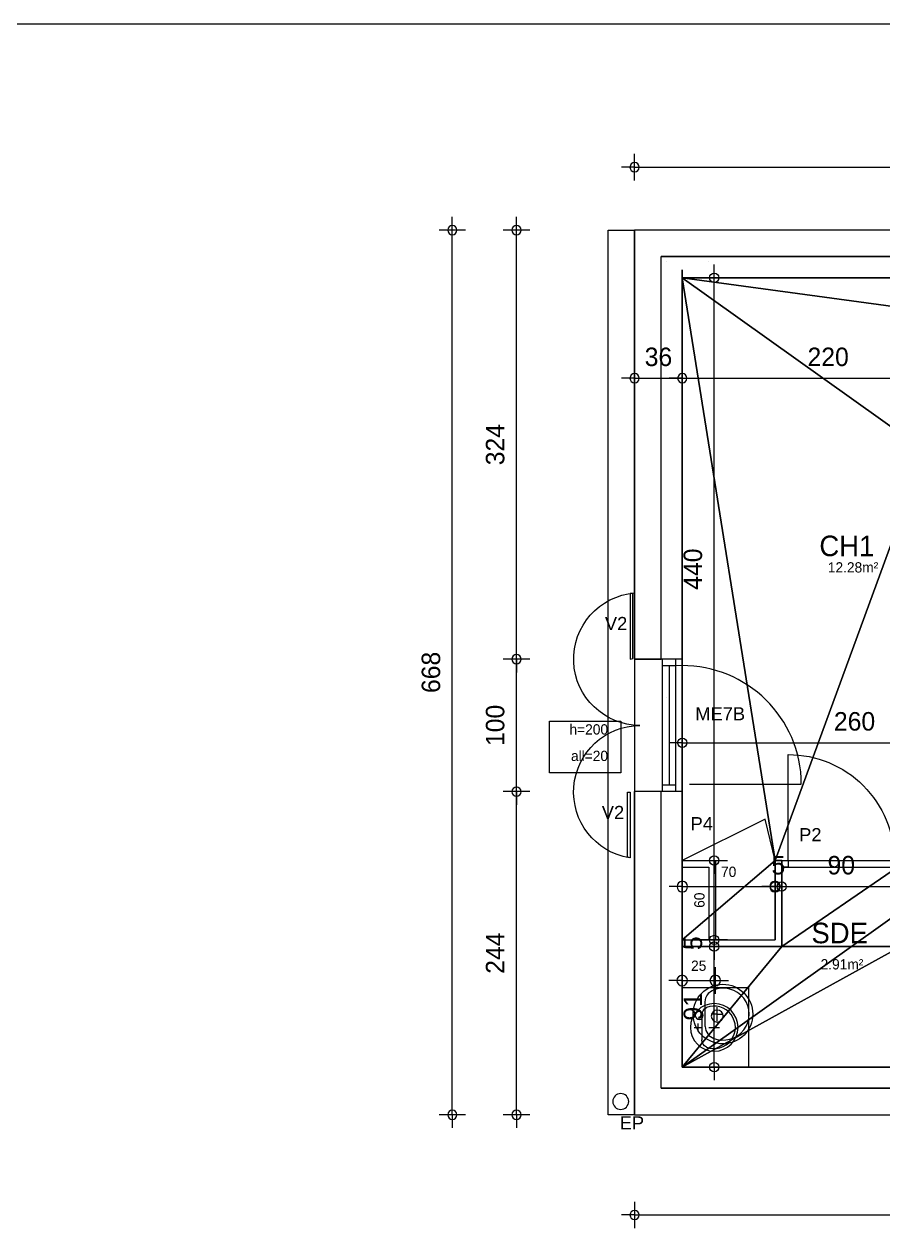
# Model space of a CAD drawing. Header units: metres. Extents: x -30.4 to 29.6, y -50.6 to 0.4.
# Drawn here: x 14.35 to 20.83, y -17.75 to -8.63 of the extents above; entities that cross this region are included whole.
import ezdxf
from ezdxf.enums import TextEntityAlignment as Align
from ezdxf.lldxf.tags import DXFTag

# ---------------------------------------------------------------- set-up
doc = ezdxf.new("R2010")
doc.units = ezdxf.units.M
doc.header["$MEASUREMENT"] = 0
for name, color, linetype in [('Calque commun', 7, 'Continuous'), ('Calque2', 7, 'Continuous'), ('Calque90', 7, 'Continuous'), ('Textes', 7, 'Continuous')]:
    doc.layers.add(name, color=color, linetype=linetype)
doc.styles.add('Arial4', font='arial.ttf', dxfattribs={"height": 0.098961})
doc.styles.add('Century Gothic', font='GOTHIC.TTF', dxfattribs={"height": 0.139636})
doc.styles.add('Century Gothic15', font='GOTHIC.TTF', dxfattribs={"height": 0.155151})
doc.styles.add('Century Gothic19', font='GOTHIC.TTF', dxfattribs={"height": 0.077575})
doc.styles.add('Century Gothic7', font='GOTHIC.TTF', dxfattribs={"height": 0.077575})
tags = doc.linetypes.add('HIDDEN2', pattern=[0.1875, 0.125, -0.0625]).pattern_tags.tags
tags[6:7] = [DXFTag(74, 4), DXFTag(75, 0), DXFTag(340, '0'), DXFTag(46, 1.0), DXFTag(50, 0.0), DXFTag(44, 0.0), DXFTag(45, 0.0)]
tags[4:5] = [DXFTag(74, 4), DXFTag(75, 0), DXFTag(340, '0'), DXFTag(46, 1.0), DXFTag(50, 0.0), DXFTag(44, 0.0), DXFTag(45, 0.0)]

# ---------------------------------------------------------------- blocks, each defined once
blk = doc.blocks.new('new49')
at = {"layer": 'Calque commun', "color": 5, "linetype": 'Continuous', "lineweight": 9}
blk.add_arc((0, 0), 0.5, 0, 359.9994, dxfattribs=at)
blk = doc.blocks.new('new50')
at = {"layer": 'Calque commun', "color": 5, "linetype": 'Continuous', "lineweight": 9}
blk.add_arc((0, 0), 0.5, 0, 359.9994, dxfattribs=at)
blk = doc.blocks.new('DimLine30419')
at = {"layer": 'Calque commun', "color": 5, "linetype": 'Continuous', "lineweight": 9}
for p, q in [((18.954, -9.8078), (18.954, -9.6078)), ((28.034, -9.8078), (28.034, -9.6078)), ((18.954, -9.7078), (18.854, -9.7078)), ((18.954, -9.7078), (28.034, -9.7078)), ((28.034, -9.7078), (28.134, -9.7078))]:
    blk.add_line(p, q, dxfattribs=at)
at = {"layer": 'Calque commun', "color": 5, "linetype": 'Continuous', "lineweight": 9, "xscale": 0.07000000029802322, "yscale": 0.07000000029802322, "zscale": 0.07000000029802322}
for name, p in [('new49', (18.954, -9.7078)), ('new50', (28.034, -9.7078))]:
    blk.add_blockref(name, p, dxfattribs=at)
at = {"layer": 'Calque commun', "color": 5, "linetype": 'Continuous', "lineweight": 9, "style": 'Century Gothic'}
blk.add_text('908', height=0.13964, dxfattribs=at).set_placement((23.494, -9.6578), align=Align.BOTTOM_CENTER)
blk = doc.blocks.new('new159')
at = {"layer": 'Calque commun', "color": 5, "linetype": 'Continuous', "lineweight": 9}
blk.add_arc((0, 0), 0.5, 0, 359.9994, dxfattribs=at)
blk = doc.blocks.new('new160')
at = {"layer": 'Calque commun', "color": 5, "linetype": 'Continuous', "lineweight": 9}
blk.add_arc((0, 0), 0.5, 0, 359.9994, dxfattribs=at)
blk = doc.blocks.new('DimLine35858')
at = {"layer": 'Calque commun', "color": 5, "linetype": 'Continuous', "lineweight": 9}
for p, q in [((18.954, -17.5194, -13.4673), (18.954, -17.7194, -13.4673)), ((23.694, -17.5194, -13.4673), (23.694, -17.7194, -13.4673)), ((18.954, -17.6194, -13.4673), (18.854, -17.6194, -13.4673)), ((18.954, -17.6194, -13.4673), (23.694, -17.6194, -13.4673)), ((23.694, -17.6194, -13.4673), (23.794, -17.6194, -13.4673))]:
    blk.add_line(p, q, dxfattribs=at)
at = {"layer": 'Calque commun', "color": 5, "linetype": 'Continuous', "lineweight": 9, "xscale": 0.07000000029802322, "yscale": 0.07000000029802322, "zscale": 0.07000000029802322}
for name, p in [('new159', (18.954, -17.6194, -13.4673)), ('new160', (23.694, -17.6194, -13.4673))]:
    blk.add_blockref(name, p, dxfattribs=at)
at = {"layer": 'Calque commun', "color": 5, "linetype": 'Continuous', "lineweight": 9, "style": 'Century Gothic'}
blk.add_text('474', height=0.13964, rotation=359.9997, dxfattribs=at).set_placement((21.324, -17.5694, -13.4673), align=Align.BOTTOM_CENTER)
blk = doc.blocks.new('new165')
at = {"layer": 'Calque commun', "color": 5, "linetype": 'Continuous', "lineweight": 9}
blk.add_arc((0, 0), 0.5, 0, 359.9994, dxfattribs=at)
blk = doc.blocks.new('new166')
at = {"layer": 'Calque commun', "color": 5, "linetype": 'Continuous', "lineweight": 9}
blk.add_arc((0, 0), 0.5, 0, 359.9994, dxfattribs=at)
blk = doc.blocks.new('DimLine35882')
at = {"layer": 'Calque commun', "color": 5, "linetype": 'Continuous', "lineweight": 9}
for p, q in [((18.0627, -14.4225, -13.4673), (18.0627, -14.3225, -13.4673)), ((18.1627, -14.4225, -13.4673), (17.9627, -14.4225, -13.4673)), ((18.0627, -16.8625, -13.4673), (18.0627, -14.4225, -13.4673)), ((18.1627, -16.8625, -13.4673), (17.9627, -16.8625, -13.4673)), ((18.0627, -16.8625, -13.4673), (18.0627, -16.9625, -13.4673))]:
    blk.add_line(p, q, dxfattribs=at)
at = {"layer": 'Calque commun', "color": 5, "linetype": 'Continuous', "lineweight": 9, "xscale": 0.07000000029802322, "yscale": 0.07000000029802322, "zscale": 0.07000000029802322, "rotation": 90}
for name, p in [('new166', (18.0627, -14.4225, -13.4673)), ('new165', (18.0627, -16.8625, -13.4673))]:
    blk.add_blockref(name, p, dxfattribs=at)
at = {"layer": 'Calque commun', "color": 5, "linetype": 'Continuous', "lineweight": 9, "style": 'Century Gothic'}
blk.add_text('244', height=0.13964, rotation=90, dxfattribs=at).set_placement((18.0127, -15.6425, -13.4673), align=Align.BOTTOM_CENTER)
blk = doc.blocks.new('new167')
at = {"layer": 'Calque commun', "color": 5, "linetype": 'Continuous', "lineweight": 9}
blk.add_arc((0, 0), 0.5, 0, 359.9994, dxfattribs=at)
blk = doc.blocks.new('new168')
at = {"layer": 'Calque commun', "color": 5, "linetype": 'Continuous', "lineweight": 9}
blk.add_arc((0, 0), 0.5, 0, 359.9994, dxfattribs=at)
blk = doc.blocks.new('DimLine35890')
at = {"layer": 'Calque commun', "color": 5, "linetype": 'Continuous', "lineweight": 9}
for p, q in [((18.0627, -13.4225, -13.4673), (18.0627, -13.3225, -13.4673)), ((18.1627, -13.4225, -13.4673), (17.9627, -13.4225, -13.4673)), ((18.0627, -14.4225, -13.4673), (18.0627, -13.4225, -13.4673)), ((18.1627, -14.4225, -13.4673), (17.9627, -14.4225, -13.4673)), ((18.0627, -14.4225, -13.4673), (18.0627, -14.5225, -13.4673))]:
    blk.add_line(p, q, dxfattribs=at)
at = {"layer": 'Calque commun', "color": 5, "linetype": 'Continuous', "lineweight": 9, "xscale": 0.07000000029802322, "yscale": 0.07000000029802322, "zscale": 0.07000000029802322, "rotation": 90}
for name, p in [('new168', (18.0627, -13.4225, -13.4673)), ('new167', (18.0627, -14.4225, -13.4673))]:
    blk.add_blockref(name, p, dxfattribs=at)
at = {"layer": 'Calque commun', "color": 5, "linetype": 'Continuous', "lineweight": 9, "style": 'Century Gothic'}
blk.add_text('100', height=0.13964, rotation=90, dxfattribs=at).set_placement((18.0127, -13.9225, -13.4673), align=Align.BOTTOM_CENTER)
blk = doc.blocks.new('new169')
at = {"layer": 'Calque commun', "color": 5, "linetype": 'Continuous', "lineweight": 9}
blk.add_arc((0, 0), 0.5, 0, 359.9994, dxfattribs=at)
blk = doc.blocks.new('new170')
at = {"layer": 'Calque commun', "color": 5, "linetype": 'Continuous', "lineweight": 9}
blk.add_arc((0, 0), 0.5, 0, 359.9994, dxfattribs=at)
blk = doc.blocks.new('DimLine35898')
at = {"layer": 'Calque commun', "color": 5, "linetype": 'Continuous', "lineweight": 9}
for p, q in [((18.0627, -10.1825, -13.4673), (18.0627, -10.0825, -13.4673)), ((18.1627, -10.1825, -13.4673), (17.9627, -10.1825, -13.4673)), ((18.0627, -13.4225, -13.4673), (18.0627, -10.1825, -13.4673)), ((18.1627, -13.4225, -13.4673), (17.9627, -13.4225, -13.4673)), ((18.0627, -13.4225, -13.4673), (18.0627, -13.5225, -13.4673))]:
    blk.add_line(p, q, dxfattribs=at)
at = {"layer": 'Calque commun', "color": 5, "linetype": 'Continuous', "lineweight": 9, "xscale": 0.07000000029802322, "yscale": 0.07000000029802322, "zscale": 0.07000000029802322, "rotation": 90}
for name, p in [('new170', (18.0627, -10.1825, -13.4673)), ('new169', (18.0627, -13.4225, -13.4673))]:
    blk.add_blockref(name, p, dxfattribs=at)
at = {"layer": 'Calque commun', "color": 5, "linetype": 'Continuous', "lineweight": 9, "style": 'Century Gothic'}
blk.add_text('324', height=0.13964, rotation=90, dxfattribs=at).set_placement((18.0127, -11.8025, -13.4673), align=Align.BOTTOM_CENTER)
blk = doc.blocks.new('new377')
at = {"layer": 'Calque commun', "color": 5, "linetype": 'Continuous', "lineweight": 9}
blk.add_arc((0, 0), 0.5, 0, 359.9994, dxfattribs=at)
blk = doc.blocks.new('new378')
at = {"layer": 'Calque commun', "color": 5, "linetype": 'Continuous', "lineweight": 9}
blk.add_arc((0, 0), 0.5, 0, 359.9994, dxfattribs=at)
blk = doc.blocks.new('DimLine44319')
at = {"layer": 'Calque commun', "color": 5, "linetype": 'Continuous', "lineweight": 9}
for p, q in [((17.5782, -10.1825), (17.5782, -10.0825)), ((17.6782, -10.1825), (17.4782, -10.1825)), ((17.5782, -16.8625), (17.5782, -10.1825)), ((17.6782, -16.8625), (17.4782, -16.8625)), ((17.5782, -16.8625), (17.5782, -16.9625))]:
    blk.add_line(p, q, dxfattribs=at)
at = {"layer": 'Calque commun', "color": 5, "linetype": 'Continuous', "lineweight": 9, "xscale": 0.07000000029802322, "yscale": 0.07000000029802322, "zscale": 0.07000000029802322, "rotation": 90}
for name, p in [('new378', (17.5782, -10.1825)), ('new377', (17.5782, -16.8625))]:
    blk.add_blockref(name, p, dxfattribs=at)
at = {"layer": 'Calque commun', "color": 5, "linetype": 'Continuous', "lineweight": 9, "style": 'Century Gothic'}
blk.add_text('668', height=0.13964, rotation=90, dxfattribs=at).set_placement((17.5282, -13.5225), align=Align.BOTTOM_CENTER)
blk = doc.blocks.new('@PRES_1_$$_1-73')
at = {"layer": 'Calque commun', "color": 5, "linetype": 'Continuous', "lineweight": 9}
blk.add_line((0.05, 0.05), (0.05, 0.85), dxfattribs=at)
at = {"layer": 'Calque commun', "color": 5, "linetype": 'Continuous', "lineweight": 9, "extrusion": (0, 0, -1)}
blk.add_arc((-0.05, 0.05), 0.8, 90, 180, dxfattribs=at)
at = {"layer": 'Calque commun', "color": 5, "linetype": 'Continuous', "lineweight": 9}
mesh = blk.add_polyface(dxfattribs=at)
corners = [(0, 0), (0, 0.05), (0.05, 0.05), (0.05, 0)]
mesh.append_faces([[corners[k] for k in face] for face in [(0, 1, 2, 3)]], dxfattribs={"color": 5})
mesh = blk.add_polyface(dxfattribs=at)
corners = [(0.85, 0), (0.85, 0.05), (0.9, 0.05), (0.9, 0)]
mesh.append_faces([[corners[k] for k in face] for face in [(0, 1, 2, 3)]], dxfattribs={"color": 5})
blk = doc.blocks.new('@PRES_1_$$_1-74')
at = {"layer": 'Calque commun', "color": 0, "linetype": 'ByBlock', "lineweight": -2}
blk.add_line((0, 0), (0, 0.05), dxfattribs=at)
blk = doc.blocks.new('@PRES_1_$$_1-75')
at = {"layer": 'Calque commun', "color": 0, "linetype": 'ByBlock', "lineweight": -2}
blk.add_line((0, 0), (0, 0.05), dxfattribs=at)
blk = doc.blocks.new('INTER_2D_COMB25')
at = {"layer": 'Calque commun', "color": 0, "linetype": 'ByBlock', "lineweight": -2}
blk.add_blockref('@PRES_1_$$_1-73', (0, 0), dxfattribs=at)
at = {"layer": 'Calque commun', "color": 15, "linetype": 'Continuous', "lineweight": 18}
blk.add_blockref('@PRES_1_$$_1-74', (0, 0), dxfattribs=at)
at = {"layer": 'Calque commun', "color": 15, "linetype": 'Continuous', "lineweight": 18, "extrusion": (0, 0, -1), "xscale": -1, "yscale": -1, "zscale": -1, "rotation": -180}
blk.add_blockref('@PRES_1_$$_1-75', (-0.9, 0), dxfattribs=at)
blk = doc.blocks.new('PLACED_COMB25')
at = {"layer": 'Calque commun', "color": 0, "linetype": 'ByBlock', "lineweight": -2}
blk.add_blockref('INTER_2D_COMB25', (0, 0), dxfattribs=at)
blk = doc.blocks.new('xmodule 12 niv1-19')
at = {"layer": 'Calque commun', "color": 5, "linetype": 'Continuous', "lineweight": 9}
blk.add_arc((0, 0), 0.5, 0, 359.9994, dxfattribs=at)
blk = doc.blocks.new('xmodule 12 niv1-20')
at = {"layer": 'Calque commun', "color": 5, "linetype": 'Continuous', "lineweight": 9}
blk.add_arc((0, 0), 0.5, 0, 359.9994, dxfattribs=at)
blk = doc.blocks.new('DimLine53678-2')
at = {"layer": 'Calque commun', "color": 5, "linetype": 'Continuous', "lineweight": 9}
for p, q in [((19.314, -11.3193), (19.314, -11.1193)), ((21.5159, -11.1195), (21.5158, -11.3195)), ((19.314, -11.2193), (19.214, -11.2192)), ((19.314, -11.2193), (21.5158, -11.2195)), ((21.5158, -11.2195), (21.6158, -11.2195))]:
    blk.add_line(p, q, dxfattribs=at)
at = {"layer": 'Calque commun', "color": 5, "linetype": 'Continuous', "lineweight": 9, "xscale": 0.07000000069123721, "yscale": 0.07000000069123721, "zscale": 0.07000000029802322, "rotation": -0.006072997278918225}
for name, p in [('xmodule 12 niv1-19', (19.314, -11.2193)), ('xmodule 12 niv1-20', (21.5158, -11.2195))]:
    blk.add_blockref(name, p, dxfattribs=at)
at = {"layer": 'Calque commun', "color": 5, "linetype": 'Continuous', "lineweight": 9, "style": 'Century Gothic'}
blk.add_text('220', height=0.13964, rotation=359.99392, dxfattribs=at).set_placement((20.4149, -11.1694), align=Align.BOTTOM_CENTER)
blk = doc.blocks.new('xmodule 12 niv1-43')
at = {"layer": 'Calque commun', "color": 5, "linetype": 'Continuous', "lineweight": 9}
blk.add_arc((0, 0), 0.5, 0, 359.9994, dxfattribs=at)
blk = doc.blocks.new('xmodule 12 niv1-44')
at = {"layer": 'Calque commun', "color": 5, "linetype": 'Continuous', "lineweight": 9}
blk.add_arc((0, 0), 0.5, 0, 359.9994, dxfattribs=at)
blk = doc.blocks.new('DimLine53774-2')
at = {"layer": 'Calque commun', "color": 5, "linetype": 'Continuous', "lineweight": 9}
for p, q in [((19.314, -14.0716), (19.314, -13.8716)), ((21.914, -14.0716), (21.914, -13.8716)), ((19.314, -13.9716), (19.214, -13.9716)), ((19.314, -13.9716), (21.914, -13.9716)), ((21.914, -13.9716), (22.014, -13.9716))]:
    blk.add_line(p, q, dxfattribs=at)
at = {"layer": 'Calque commun', "color": 5, "linetype": 'Continuous', "lineweight": 9, "extrusion": (0, 0, -1), "xscale": -0.07000000029802322, "yscale": -0.07000000029802322, "zscale": -0.07000000029802322, "rotation": -180}
for name, p in [('xmodule 12 niv1-43', (-19.314, -13.9716)), ('xmodule 12 niv1-44', (-21.914, -13.9716))]:
    blk.add_blockref(name, p, dxfattribs=at)
at = {"layer": 'Calque commun', "color": 5, "linetype": 'Continuous', "lineweight": 9, "style": 'Century Gothic'}
blk.add_text('260', height=0.13964, dxfattribs=at).set_placement((20.614, -13.9216), align=Align.BOTTOM_CENTER)
blk = doc.blocks.new('xmodule 12 niv1-59')
at = {"layer": 'Calque commun', "color": 5, "linetype": 'Continuous', "lineweight": 9}
blk.add_arc((0, 0), 0.5, 0, 359.9994, dxfattribs=at)
blk = doc.blocks.new('xmodule 12 niv1-60')
at = {"layer": 'Calque commun', "color": 5, "linetype": 'Continuous', "lineweight": 9}
blk.add_arc((0, 0), 0.5, 0, 359.9994, dxfattribs=at)
blk = doc.blocks.new('DimLine53854-2')
at = {"layer": 'Calque commun', "color": 5, "linetype": 'Continuous', "lineweight": 9}
for p, q in [((20.064, -15.1578), (20.064, -14.9578)), ((20.964, -15.1578), (20.964, -14.9578)), ((20.064, -15.0578), (19.964, -15.0578)), ((20.064, -15.0578), (20.964, -15.0578)), ((20.964, -15.0578), (21.064, -15.0578))]:
    blk.add_line(p, q, dxfattribs=at)
at = {"layer": 'Calque commun', "color": 5, "linetype": 'Continuous', "lineweight": 9, "extrusion": (0, 0, -1), "xscale": -0.07000000029802322, "yscale": -0.07000000029802322, "zscale": -0.07000000029802322, "rotation": -180}
for name, p in [('xmodule 12 niv1-59', (-20.064, -15.0578)), ('xmodule 12 niv1-60', (-20.964, -15.0578))]:
    blk.add_blockref(name, p, dxfattribs=at)
at = {"layer": 'Calque commun', "color": 5, "linetype": 'Continuous', "lineweight": 9, "style": 'Century Gothic'}
blk.add_text('90', height=0.13964, dxfattribs=at).set_placement((20.514, -15.0078), align=Align.BOTTOM_CENTER)
blk = doc.blocks.new('xmodule 12 niv1-61')
at = {"layer": 'Calque commun', "color": 5, "linetype": 'Continuous', "lineweight": 9}
blk.add_arc((0, 0), 0.5, 0, 359.9994, dxfattribs=at)
blk = doc.blocks.new('xmodule 12 niv1-62')
at = {"layer": 'Calque commun', "color": 5, "linetype": 'Continuous', "lineweight": 9}
blk.add_arc((0, 0), 0.5, 0, 359.9994, dxfattribs=at)
blk = doc.blocks.new('DimLine53862-2')
at = {"layer": 'Calque commun', "color": 5, "linetype": 'Continuous', "lineweight": 9}
for p, q in [((20.014, -15.1578), (20.014, -14.9578)), ((20.064, -15.1578), (20.064, -14.9578)), ((20.014, -15.0578), (19.914, -15.0578)), ((20.014, -15.0578), (20.064, -15.0578)), ((20.064, -15.0578), (20.164, -15.0578))]:
    blk.add_line(p, q, dxfattribs=at)
at = {"layer": 'Calque commun', "color": 5, "linetype": 'Continuous', "lineweight": 9, "extrusion": (0, 0, -1), "xscale": -0.07000000029802322, "yscale": -0.07000000029802322, "zscale": -0.07000000029802322, "rotation": -180}
for name, p in [('xmodule 12 niv1-61', (-20.014, -15.0578)), ('xmodule 12 niv1-62', (-20.064, -15.0578))]:
    blk.add_blockref(name, p, dxfattribs=at)
at = {"layer": 'Calque commun', "color": 5, "linetype": 'Continuous', "lineweight": 9, "style": 'Century Gothic'}
blk.add_text('5', height=0.1396, dxfattribs=at).set_placement((20.039, -15.0078), align=Align.BOTTOM_CENTER)
blk = doc.blocks.new('xmodule 12 niv1-63')
at = {"layer": 'Calque commun', "color": 5, "linetype": 'Continuous', "lineweight": 9}
blk.add_arc((0, 0), 0.5, 0, 359.9994, dxfattribs=at)
blk = doc.blocks.new('xmodule 12 niv1-64')
at = {"layer": 'Calque commun', "color": 5, "linetype": 'Continuous', "lineweight": 9}
blk.add_arc((0, 0), 0.5, 0, 359.9994, dxfattribs=at)
blk = doc.blocks.new('DimLine53870-2')
at = {"layer": 'Calque commun', "color": 5, "linetype": 'Continuous', "lineweight": 9}
for p, q in [((19.314, -15.1578), (19.314, -14.9578)), ((20.014, -15.1578), (20.014, -14.9578)), ((19.314, -15.0578), (19.214, -15.0578)), ((19.314, -15.0578), (20.014, -15.0578)), ((20.014, -15.0578), (20.114, -15.0578))]:
    blk.add_line(p, q, dxfattribs=at)
at = {"layer": 'Calque commun', "color": 5, "linetype": 'Continuous', "lineweight": 9, "xscale": 0.07999999821186066, "yscale": 0.07999999821186066, "zscale": 0.07999999821186066}
for name, p in [('xmodule 12 niv1-63', (19.314, -15.0578)), ('xmodule 12 niv1-64', (20.014, -15.0578))]:
    blk.add_blockref(name, p, dxfattribs=at)
at = {"layer": 'Calque commun', "color": 5, "linetype": 'Continuous', "lineweight": 9, "style": 'Century Gothic19'}
blk.add_text('70', height=0.07758, dxfattribs=at).set_placement((19.664, -15.0078), align=Align.BOTTOM_CENTER)
blk = doc.blocks.new('xmodule 12 niv1-77')
at = {"layer": 'Calque commun', "color": 5, "linetype": 'Continuous', "lineweight": 9}
blk.add_arc((0, 0), 0.5, 0, 359.9994, dxfattribs=at)
blk = doc.blocks.new('xmodule 12 niv1-78')
at = {"layer": 'Calque commun', "color": 5, "linetype": 'Continuous', "lineweight": 9}
blk.add_arc((0, 0), 0.5, 0, 359.9994, dxfattribs=at)
blk = doc.blocks.new('DimLine53934-2')
at = {"layer": 'Calque commun', "color": 5, "linetype": 'Continuous', "lineweight": 9}
for p, q in [((19.5551, -10.4607), (19.5551, -10.3607)), ((19.6551, -10.4607), (19.4551, -10.4607)), ((19.5551, -14.8606), (19.5551, -10.4607)), ((19.4551, -14.8606), (19.6551, -14.8606)), ((19.5551, -14.8606), (19.5551, -14.9606))]:
    blk.add_line(p, q, dxfattribs=at)
at = {"layer": 'Calque commun', "color": 5, "linetype": 'Continuous', "lineweight": 9, "extrusion": (0, 0, -1), "xscale": -0.07000000029802322, "yscale": -0.07000000029802322, "zscale": -0.07000000029802322, "rotation": 90.00000000000001}
for name, p in [('xmodule 12 niv1-78', (-19.5551, -10.4607)), ('xmodule 12 niv1-77', (-19.5551, -14.8606))]:
    blk.add_blockref(name, p, dxfattribs=at)
at = {"layer": 'Calque commun', "color": 5, "linetype": 'Continuous', "lineweight": 9, "style": 'Century Gothic'}
blk.add_text('440', height=0.13964, rotation=90, dxfattribs=at).set_placement((19.5051, -12.6606), align=Align.BOTTOM_CENTER)
blk = doc.blocks.new('DimLine53942')
at = {"layer": 'Calque commun', "color": 5, "linetype": 'Continuous', "lineweight": 9}
for p, q in [((19.5551, -14.8606), (19.5551, -14.7606)), ((19.4551, -14.8606), (19.6551, -14.8606)), ((19.5551, -15.4606), (19.5551, -14.8606)), ((19.6551, -15.4606), (19.4551, -15.4606)), ((19.5551, -15.4606), (19.5551, -15.5606))]:
    blk.add_line(p, q, dxfattribs=at)
at = {"layer": 'Calque commun', "color": 5, "linetype": 'Continuous', "lineweight": 9, "style": 'Century Gothic19'}
blk.add_text('60', height=0.07758, rotation=90, dxfattribs=at).set_placement((19.5051, -15.1606), align=Align.BOTTOM_CENTER)
blk = doc.blocks.new('xmodule 12 niv1-81')
at = {"layer": 'Calque commun', "color": 5, "linetype": 'Continuous', "lineweight": 9}
blk.add_arc((0, 0), 0.5, 0, 359.9994, dxfattribs=at)
blk = doc.blocks.new('xmodule 12 niv1-82')
at = {"layer": 'Calque commun', "color": 5, "linetype": 'Continuous', "lineweight": 9}
blk.add_arc((0, 0), 0.5, 0, 359.9994, dxfattribs=at)
blk = doc.blocks.new('DimLine53950-2')
at = {"layer": 'Calque commun', "color": 5, "linetype": 'Continuous', "lineweight": 9}
for p, q in [((19.5551, -15.4606), (19.5551, -15.3606)), ((19.6551, -15.4606), (19.4551, -15.4606)), ((19.4551, -15.5106), (19.6551, -15.5106)), ((19.5551, -15.5106), (19.5551, -15.4606)), ((19.5551, -15.5106), (19.5551, -15.6106))]:
    blk.add_line(p, q, dxfattribs=at)
at = {"layer": 'Calque commun', "color": 5, "linetype": 'Continuous', "lineweight": 9, "extrusion": (0, 0, -1), "xscale": -0.07000000029802322, "yscale": -0.07000000029802322, "zscale": -0.07000000029802322, "rotation": 90.00000000000001}
for name, p in [('xmodule 12 niv1-82', (-19.5551, -15.4606)), ('xmodule 12 niv1-81', (-19.5551, -15.5106))]:
    blk.add_blockref(name, p, dxfattribs=at)
at = {"layer": 'Calque commun', "color": 5, "linetype": 'Continuous', "lineweight": 9, "style": 'Century Gothic'}
blk.add_text('5', height=0.1396, rotation=90, dxfattribs=at).set_placement((19.5051, -15.4856), align=Align.BOTTOM_CENTER)
blk = doc.blocks.new('xmodule 12 niv1-83')
at = {"layer": 'Calque commun', "color": 5, "linetype": 'Continuous', "lineweight": 9}
blk.add_arc((0, 0), 0.5, 0, 359.9994, dxfattribs=at)
blk = doc.blocks.new('xmodule 12 niv1-84')
at = {"layer": 'Calque commun', "color": 5, "linetype": 'Continuous', "lineweight": 9}
blk.add_arc((0, 0), 0.5, 0, 359.9994, dxfattribs=at)
blk = doc.blocks.new('DimLine53958-2')
at = {"layer": 'Calque commun', "color": 5, "linetype": 'Continuous', "lineweight": 9}
for p, q in [((19.5551, -15.5106), (19.5551, -15.4106)), ((19.4551, -15.5106), (19.6551, -15.5106)), ((19.5551, -16.4206), (19.5551, -15.5106)), ((19.4551, -16.4206), (19.6551, -16.4206)), ((19.5551, -16.4206), (19.5551, -16.5206))]:
    blk.add_line(p, q, dxfattribs=at)
at = {"layer": 'Calque commun', "color": 5, "linetype": 'Continuous', "lineweight": 9, "extrusion": (0, 0, -1), "xscale": -0.07000000029802322, "yscale": -0.07000000029802322, "zscale": -0.07000000029802322, "rotation": 90.00000000000001}
for name, p in [('xmodule 12 niv1-84', (-19.5551, -15.5106)), ('xmodule 12 niv1-83', (-19.5551, -16.4206))]:
    blk.add_blockref(name, p, dxfattribs=at)
at = {"layer": 'Calque commun', "color": 5, "linetype": 'Continuous', "lineweight": 9, "style": 'Century Gothic'}
blk.add_text('91', height=0.13964, rotation=90, dxfattribs=at).set_placement((19.5051, -15.9656), align=Align.BOTTOM_CENTER)
blk = doc.blocks.new('vasque1')
at = {"layer": 'Calque2', "color": 6, "linetype": 'Continuous', "lineweight": 9}
for p, q in [((-0.094, -0.092), (0.094, -0.092)), ((-0.0533, -0.182), (0.0533, -0.182)), ((0, -0.182), (0, -0.135)), ((0, -0.182), (0, -0.224))]:
    blk.add_line(p, q, dxfattribs=at)
at = {"layer": 'Calque2', "color": 6, "linetype": 'Continuous', "lineweight": 9, "flags": 128}
for points in [[(0, -0.45, -1), (0, 0)], [(0, 0, -1), (0, -0.45)], [(0.02, -0.046, 1), (-0.04, -0.046, 1), (0.02, -0.046)], [(-0.1814, -0.1514, 1.494518), (0.1814, -0.1514)], [(-0.094, -0.092, 0.324927), (-0.1834, -0.157)], [(0.03, -0.182, 1), (-0.06, -0.182, 1), (0.03, -0.182)], [(0.094, -0.092, -0.324927), (0.1834, -0.157)]]:
    blk.add_lwpolyline(points, format="xyb", dxfattribs=at)
blk = doc.blocks.new('vasqu450')
at = {"layer": 'Calque commun', "color": 6, "linetype": 'Continuous', "lineweight": 9}
blk.add_line((0.121, 0.117), (-0.117, 0.117), dxfattribs=at)
for radius, start, end in [(0.225, 360, 359.9994), (0.2, 158.4, 21.6)]:
    blk.add_arc((0, 0), radius, start, end, dxfattribs=at)
at = {"layer": 'Calque commun', "color": 6, "linetype": 'Continuous', "lineweight": 9, "extrusion": (0, 0, -1)}
for centre, start, end in [((0.112, 0.033), 28.9734, 86.4066), ((-0.112, 0.033), 93.5934, 151.0266)]:
    blk.add_arc(centre, 0.0845, start, end, dxfattribs=at)
at = {"layer": 'Calque90', "color": 6, "linetype": 'Continuous', "lineweight": 9}
for p, q in [((0.035, 0.155), (-0.035, 0.155)), ((0, 0.19), (0, 0.12)), ((-0.05, 0), (0.05, 0)), ((0, 0.05), (0, -0.05))]:
    blk.add_line(p, q, dxfattribs=at)
blk = doc.blocks.new('meuble vasque 60x50')
at = {"layer": 'Calque commun', "color": 0, "linetype": 'ByBlock', "lineweight": -2, "xscale": 0.800000011920929, "yscale": 0.800000011920929, "zscale": 0.800000011920929}
blk.add_blockref('vasqu450', (0.2994, -0.241), dxfattribs=at)
at = {"layer": 'Calque commun', "color": 0, "linetype": 'ByBlock', "lineweight": -2}
blk.add_blockref('vasque1', (0.3994, -0.0819), dxfattribs=at)
at = {"layer": 'Calque commun', "color": 6, "linetype": 'Continuous', "lineweight": 9}
mesh = blk.add_polyface(dxfattribs=at)
corners = [(-0.0006, -0.0002), (0.5994, -0.0002), (0.5994, -0.5002), (-0.0006, -0.5002)]
mesh.append_faces([[corners[k] for k in face] for face in [(0, 1, 2, 3)]], dxfattribs={"color": 6})
blk = doc.blocks.new('xmodule 12 niv1-115')
at = {"layer": 'Calque commun', "color": 5, "linetype": 'Continuous', "lineweight": 9}
blk.add_arc((0, 0), 0.5, 0, 359.9994, dxfattribs=at)
blk = doc.blocks.new('xmodule 12 niv1-116')
at = {"layer": 'Calque commun', "color": 5, "linetype": 'Continuous', "lineweight": 9}
blk.add_arc((0, 0), 0.5, 0, 359.9994, dxfattribs=at)
blk = doc.blocks.new('DimLine61668')
at = {"layer": 'Calque commun', "color": 5, "linetype": 'Continuous', "lineweight": 9}
for p, q in [((19.3129, -15.6673), (19.3129, -15.8673)), ((19.5629, -15.6673), (19.5629, -15.8673)), ((19.3129, -15.7673), (19.2129, -15.7673)), ((19.3129, -15.7673), (19.5629, -15.7673)), ((19.5629, -15.7673), (19.6629, -15.7673))]:
    blk.add_line(p, q, dxfattribs=at)
at = {"layer": 'Calque commun', "color": 5, "linetype": 'Continuous', "lineweight": 9, "xscale": 0.07999999821186066, "yscale": 0.07999999821186066, "zscale": 0.07999999821186066}
for name, p in [('xmodule 12 niv1-115', (19.3129, -15.7673)), ('xmodule 12 niv1-116', (19.5629, -15.7673))]:
    blk.add_blockref(name, p, dxfattribs=at)
at = {"layer": 'Calque commun', "color": 5, "linetype": 'Continuous', "lineweight": 9, "style": 'Century Gothic19'}
blk.add_text('25', height=0.07758, dxfattribs=at).set_placement((19.4379, -15.7173), align=Align.BOTTOM_CENTER)
blk = doc.blocks.new('xmodule 12 niv1-121')
at = {"layer": 'Calque commun', "color": 7, "linetype": 'Continuous', "lineweight": 9}
for p, q in [((19.9398, -14.5475), (19.314, -14.8606)), ((20.014, -14.8606), (19.9398, -14.5475))]:
    blk.add_line(p, q, dxfattribs=at)
at = {"layer": 'Calque commun', "color": 15, "linetype": 'Continuous', "lineweight": 18}
for p, q in [((19.314, -14.8606), (19.564, -14.8606)), ((19.314, -14.9106), (19.314, -14.8606)), ((19.564, -14.8606), (19.564, -15.4606)), ((20.014, -14.8606), (20.014, -15.4606)), ((20.064, -14.8606), (20.014, -14.8606)), ((20.064, -14.8606), (20.064, -15.5106)), ((20.064, -14.8606), (20.064, -14.9106)), ((20.064, -14.8606), (20.064, -14.8606)), ((19.314, -14.9106), (19.514, -14.9106)), ((19.514, -14.9106), (19.514, -15.4606)), ((20.064, -14.9106), (20.064, -14.9106)), ((19.314, -15.5106), (19.314, -15.4606)), ((19.314, -15.4606), (19.464, -15.4606)), ((20.064, -15.5106), (19.314, -15.5106)), ((19.514, -15.4606), (20.014, -15.4606))]:
    blk.add_line(p, q, dxfattribs=at)
at = {"layer": 'Calque commun', "color": 5, "linetype": 'Continuous', "lineweight": 9}
for name in ['DimLine53942', 'DimLine53934-2', 'DimLine53678-2', 'DimLine53774-2', 'DimLine53862-2', 'DimLine53854-2', 'DimLine53870-2', 'DimLine53958-2', 'DimLine53950-2', 'DimLine61668']:
    blk.add_blockref(name, (0, 0), dxfattribs=at)
at = {"layer": 'Calque commun', "color": 0, "linetype": 'ByBlock', "lineweight": -2, "xscale": -1, "yscale": -1, "zscale": -1, "rotation": -180}
blk.add_blockref('PLACED_COMB25', (20.064, -14.9106), dxfattribs=at)
at = {"layer": 'Calque commun', "color": 0, "linetype": 'ByBlock', "lineweight": -2, "rotation": 90}
blk.add_blockref('meuble vasque 60x50', (19.3138, -16.4201), dxfattribs=at)
at = {"layer": 'Textes', "color": 5, "linetype": 'ByBlock', "lineweight": -2, "style": 'Century Gothic15'}
for s, p in [('CH1', (20.7636, -12.6093)), ('SDE', (20.7153, -15.5323))]:
    blk.add_text(s, height=0.15515, dxfattribs=at).set_placement(p, align=Align.BOTTOM_RIGHT)
at = {"layer": 'Textes', "color": 255, "linetype": 'ByBlock', "lineweight": -2, "style": 'Century Gothic7'}
for s, p in [('12.28m²', (20.7929, -12.7093)), ('2.91m²', (20.6807, -15.7066))]:
    blk.add_text(s, height=0.07758, dxfattribs=at).set_placement(p, align=Align.BOTTOM_RIGHT)
at = {"layer": 'Textes', "color": 5, "linetype": 'ByBlock', "lineweight": -2, "style": 'Arial4'}
for s, p in [('ME7B', (19.4119, -13.7033)), ('P4', (19.3766, -14.5331)), ('P2', (20.1958, -14.6163))]:
    blk.add_text(s, height=0.09896, dxfattribs=at).set_placement(p, align=Align.TOP_LEFT)
at = {"layer": 'Calque commun', "color": 9, "linetype": 'Continuous', "lineweight": 18}
mesh = blk.add_polyface(dxfattribs=at)
corners = [(19.314, -16.4206), (19.314, -10.4007), (19.314, -10.4607), (27.674, -16.4206), (27.674, -10.4607)]
mesh.append_faces([[corners[k] for k in face] for face in [(3, 2, 4)]], dxfattribs={"vtx0": -1, "color": 9})
mesh.append_faces([[corners[k] for k in face] for face in [(0, 2, 3)]], dxfattribs={"vtx0": -1, "vtx1": -1, "color": 9})
mesh.append_faces([[corners[k] for k in face] for face in [(0, 1, 2)]], dxfattribs={"vtx2": -1, "color": 9})
at = {"layer": 'Calque commun', "color": 9, "linetype": 'Continuous', "lineweight": 9}
mesh = blk.add_polyface(dxfattribs=at)
corners = [(21.914, -10.7607), (21.5158, -10.7609), (21.014, -14.8606), (21.914, -15.4606), (21.014, -15.4606), (20.014, -14.8606), (19.314, -10.4607), (21.5166, -10.4609), (19.314, -15.4606), (20.014, -15.4606)]
mesh.append_faces([[corners[k] for k in face] for face in [(3, 2, 4), (6, 1, 7)]], dxfattribs={"vtx0": -1, "color": 9})
mesh.append_faces([[corners[k] for k in face] for face in [(5, 1, 6)]], dxfattribs={"vtx0": -1, "vtx1": -1, "vtx2": -1, "color": 9})
mesh.append_faces([[corners[k] for k in face] for face in [(5, 6, 8)]], dxfattribs={"vtx0": -1, "vtx2": -1, "color": 9})
mesh.append_faces([[corners[k] for k in face] for face in [(9, 5, 8)]], dxfattribs={"vtx1": -1, "color": 9})
mesh.append_faces([[corners[k] for k in face] for face in [(0, 1, 2), (3, 0, 2), (5, 2, 1)]], dxfattribs={"vtx1": -1, "vtx2": -1, "color": 9})
mesh = blk.add_polyface(dxfattribs=at)
corners = [(20.964, -15.5106), (20.064, -15.5106), (20.939, -14.9106), (19.314, -16.4206), (19.314, -15.5106), (20.964, -14.9106), (21.914, -16.4206), (20.064, -14.9106), (21.914, -15.5106)]
mesh.append_faces([[corners[k] for k in face] for face in [(0, 2, 5), (2, 1, 7), (6, 0, 8)]], dxfattribs={"vtx0": -1, "color": 9})
mesh.append_faces([[corners[k] for k in face] for face in [(0, 1, 2), (3, 1, 0)]], dxfattribs={"vtx0": -1, "vtx1": -1, "vtx2": -1, "color": 9})
mesh.append_faces([[corners[k] for k in face] for face in [(6, 3, 0)]], dxfattribs={"vtx1": -1, "vtx2": -1, "color": 9})
mesh.append_faces([[corners[k] for k in face] for face in [(3, 4, 1)]], dxfattribs={"vtx2": -1, "color": 9})
blk = doc.blocks.new('Block47759')
at = {"layer": 'Calque commun', "color": 7, "linetype": 'Continuous', "lineweight": 18}
for p, q in [((28.034, -10.1825), (18.954, -10.1825)), ((27.834, -10.3825), (19.154, -10.3825))]:
    blk.add_line(p, q, dxfattribs=at)
at = {"layer": 'Calque commun', "color": 7, "linetype": 'Continuous', "lineweight": 9}
blk.add_line((27.674, -10.5425), (19.314, -10.5425), dxfattribs=at)
blk = doc.blocks.new('Block47760')
at = {"layer": 'Calque commun', "color": 7, "linetype": 'Continuous', "lineweight": 18}
for p, q in [((18.954, -13.4224), (18.954, -10.1825)), ((19.154, -13.4224), (19.154, -10.3825)), ((18.954, -16.8625), (18.954, -14.4224)), ((19.154, -16.6625), (19.154, -14.4224))]:
    blk.add_line(p, q, dxfattribs=at)
at = {"layer": 'Calque commun', "color": 7, "linetype": 'Continuous', "lineweight": 9}
for p, q in [((19.314, -13.4224), (19.314, -10.5425)), ((19.314, -16.5025), (19.314, -14.4224))]:
    blk.add_line(p, q, dxfattribs=at)
blk = doc.blocks.new('Block47761')
at = {"layer": 'Calque commun', "color": 7, "linetype": 'Continuous', "lineweight": 9}
for p, q in [((19.314, -16.5025), (23.694, -16.5025)), ((24.294, -16.5025), (27.674, -16.5025))]:
    blk.add_line(p, q, dxfattribs=at)
at = {"layer": 'Calque commun', "color": 7, "linetype": 'Continuous', "lineweight": 18}
for p, q in [((19.154, -16.6625), (23.694, -16.6625)), ((24.294, -16.6625), (27.834, -16.6625)), ((18.954, -16.8625), (23.694, -16.8625)), ((24.294, -16.8625), (28.034, -16.8625))]:
    blk.add_line(p, q, dxfattribs=at)
blk = doc.blocks.new('@PRES_1_$$_1-82')
at = {"layer": 'Calque commun', "color": 5, "linetype": 'Continuous', "lineweight": 9}
for p, q in [((0, 0.36), (1, 0.36)), ((1, 0.15), (0, 0.15)), ((0.05, 0.05), (0.05, 0.15)), ((0.05, 0.1), (0.95, 0.1)), ((0.95, 0.15), (0.95, 0.05)), ((1, 0.05), (0, 0.05)), ((0, 0), (1, 0))]:
    blk.add_line(p, q, dxfattribs=at)
blk = doc.blocks.new('@PRES_1_$$_1-83')
at = {"layer": 'Calque commun', "color": 7, "linetype": 'Continuous', "lineweight": 9}
blk.add_line((0, 0), (0, 0.36), dxfattribs=at)
blk = doc.blocks.new('@PRES_1_$$_1-84')
at = {"layer": 'Calque commun', "color": 7, "linetype": 'Continuous', "lineweight": 9}
blk.add_line((0, 0), (0, 0.36), dxfattribs=at)
blk = doc.blocks.new('INTER_2D_COMB28')
at = {"layer": 'Calque commun', "color": 0, "linetype": 'ByBlock', "lineweight": -2}
for name in ['@PRES_1_$$_1-82', '@PRES_1_$$_1-83']:
    blk.add_blockref(name, (0, 0), dxfattribs=at)
at = {"layer": 'Calque commun', "color": 0, "linetype": 'ByBlock', "lineweight": -2, "extrusion": (0, 0, -1), "xscale": -1, "yscale": -1, "zscale": -1, "rotation": -180}
blk.add_blockref('@PRES_1_$$_1-84', (-1, 0), dxfattribs=at)
blk = doc.blocks.new('PLACED_COMB28')
at = {"layer": 'Calque commun', "color": 0, "linetype": 'ByBlock', "lineweight": -2}
blk.add_blockref('INTER_2D_COMB28', (0, 0), dxfattribs=at)
blk = doc.blocks.new('new461')
at = {"layer": 'Calque commun', "color": 5, "linetype": 'Continuous', "lineweight": 9}
blk.add_arc((0, 0), 0.5, 0, 359.9994, dxfattribs=at)
blk = doc.blocks.new('new462')
at = {"layer": 'Calque commun', "color": 5, "linetype": 'Continuous', "lineweight": 9}
blk.add_arc((0, 0), 0.5, 0, 359.9994, dxfattribs=at)
blk = doc.blocks.new('DimLine48484')
at = {"layer": 'Calque commun', "color": 5, "linetype": 'Continuous', "lineweight": 9}
for p, q in [((18.954, -11.2011), (18.954, -11.4011)), ((19.314, -11.4011), (19.314, -11.2011)), ((18.954, -11.3011), (18.854, -11.3011)), ((18.954, -11.3011), (19.314, -11.3011)), ((19.314, -11.3011), (19.414, -11.3011))]:
    blk.add_line(p, q, dxfattribs=at)
at = {"layer": 'Calque commun', "color": 5, "linetype": 'Continuous', "lineweight": 9, "xscale": 0.07000000029802322, "yscale": 0.07000000029802322, "zscale": 0.07000000029802322}
for name, p in [('new461', (18.954, -11.3011)), ('new462', (19.314, -11.3011))]:
    blk.add_blockref(name, p, dxfattribs=at)
at = {"layer": 'Calque commun', "color": 5, "linetype": 'Continuous', "lineweight": 9, "style": 'Century Gothic'}
blk.add_text('36', height=0.13964, dxfattribs=at).set_placement((19.134, -11.2511), align=Align.BOTTOM_CENTER)

msp = doc.modelspace()

# ---------------------------------------------------------------- linework, layer by layer
at = {"layer": 'Calque commun', "color": 12, "linetype": 'Continuous', "lineweight": 18}
for p, q in [((19.154, -13.4224), (19.154, -10.3825)), ((19.154, -10.3825), (27.834, -10.3825)), ((19.194, -10.4225), (19.194, -10.4225)), ((19.5105, -10.4225), (19.5105, -10.4225)), ((18.954, -13.4224), (19.154, -13.4224)), ((19.194, -13.7125), (19.194, -13.7125)), ((19.154, -14.4224), (18.954, -14.4224)), ((19.154, -16.6625), (19.154, -14.4224)), ((23.694, -16.6625), (19.154, -16.6625))]:
    msp.add_line(p, q, dxfattribs=at)
at = {"layer": 'Calque commun', "color": 7, "linetype": 'Continuous', "lineweight": 9}
for p, q in [((20.2114, -14.3671), (20.2114, -14.3199)), ((19.368, -14.3671), (20.2114, -14.3671))]:
    msp.add_line(p, q, dxfattribs=at)
at = {"layer": 'Calque commun', "color": 7, "linetype": 'Continuous', "lineweight": 9, "extrusion": (0, 0, -1)}
for centre, radius, start, end in [((-18.9948, -13.4217, 13.4673), 0.5008, 270.09529, 85.32404), ((-18.9973, -14.426, 13.4673), 0.5035, 279.53031, 89.61643)]:
    msp.add_arc(centre, radius, start, end, dxfattribs=at)
at = {"layer": 'Calque commun', "color": 7, "linetype": 'Continuous', "lineweight": 9}
msp.add_arc((19.314, -14.3699), 0.8988, 3.18894, 93.18894, dxfattribs=at)
at = {"layer": 'Calque commun', "color": 11, "linetype": 'Continuous', "lineweight": 18}
msp.add_arc((18.8492, -16.7628), 0.06, 89.99999, 89.9994, dxfattribs=at)

# ---------------------------------------------------------------- block references
at = {"layer": 'Calque commun', "color": 0, "linetype": 'ByBlock', "lineweight": -2}
for name, p in [('xmodule 12 niv1-121', (0, -0.0819)), ('Block47759', (0, 0)), ('Block47760', (0, 0)), ('Block47761', (0, 0))]:
    msp.add_blockref(name, p, dxfattribs=at)
at = {"layer": 'Calque commun', "color": 5, "linetype": 'Continuous', "lineweight": 9}
for name in ['DimLine30419', 'DimLine44319', 'DimLine35898', 'DimLine48484', 'DimLine35890', 'DimLine35882', 'DimLine35858']:
    msp.add_blockref(name, (0, 0), dxfattribs=at)
at = {"layer": 'Calque commun', "color": 0, "linetype": 'ByBlock', "lineweight": -2, "extrusion": (0, 0, -1), "xscale": -1, "yscale": -1, "zscale": -1, "rotation": 90.00000000000001}
msp.add_blockref('PLACED_COMB28', (-19.314, -13.4224), dxfattribs=at)

# ---------------------------------------------------------------- texts
at = {"layer": 'Calque commun', "color": 5, "linetype": 'ByBlock', "lineweight": -2, "insert": (18.7536, -13.9138), "char_height": 0.07758, "attachment_point": 3, "line_spacing_factor": 1.546883, "style": 'Century Gothic7'}
msp.add_mtext('h=200\\Pall=20', dxfattribs=at)
at = {"layer": 'Textes', "color": 5, "linetype": 'ByBlock', "lineweight": -2, "style": 'Arial4'}
for p in [(18.7297, -13.1037), (18.7063, -14.5304)]:
    msp.add_text('V2', height=0.09896, dxfattribs=at).set_placement(p, align=Align.TOP_LEFT)
msp.add_text('EP', height=0.09896, dxfattribs=at).set_placement((18.8415, -17.0034), align=Align.BOTTOM_LEFT)

# ---------------------------------------------------------------- meshes
at = {"layer": 'Calque commun', "color": 7, "linetype": 'Continuous', "lineweight": 9}
mesh = msp.add_polyface(dxfattribs=at)
corners = [(29.6021, -8.6275), (-30.3979, -8.6275), (-30.3979, -50.6275), (29.6021, -50.6275)]
mesh.append_faces([[corners[k] for k in face] for face in [(0, 1, 2, 3)]], dxfattribs={"color": 7})
at = {"layer": 'Calque commun', "color": 16, "linetype": 'HIDDEN2', "lineweight": 9}
mesh = msp.add_polyface(dxfattribs=at)
corners = [(18.754, -10.1825), (18.954, -10.1825), (18.954, -16.8625), (18.754, -16.8625)]
mesh.append_faces([[corners[k] for k in face] for face in [(0, 1, 2, 3)]], dxfattribs={"color": 16})
at = {"layer": 'Calque commun', "color": 9, "linetype": 'Continuous', "lineweight": 18}
mesh = msp.add_polyface(dxfattribs=at)
corners = [(27.674, -10.5425), (19.314, -10.5425), (19.314, -16.5025), (27.674, -16.5025)]
mesh.append_faces([[corners[k] for k in face] for face in [(0, 2, 3)]], dxfattribs={"vtx0": -1, "color": 9})
mesh.append_faces([[corners[k] for k in face] for face in [(0, 1, 2)]], dxfattribs={"vtx1": -1, "vtx2": -1, "color": 9})
at = {"layer": 'Calque commun', "color": 7, "linetype": 'Continuous', "lineweight": 9}
mesh = msp.add_polyface(dxfattribs=at)
corners = [(18.9416, -13.4175, -13.4673), (18.9416, -12.9265, -13.4673), (18.9197, -12.9265, -13.4673), (18.9197, -13.4224, -13.4673)]
mesh.append_faces([[corners[k] for k in face] for face in [(0, 1, 2, 3)]], dxfattribs={"color": 7})
at = {"layer": 'Calque commun', "color": 11, "linetype": 'Continuous', "lineweight": 18}
mesh = msp.add_polyface(dxfattribs=at)
corners = [(18.3109, -13.8908), (18.8493, -13.8908), (18.8493, -14.2815), (18.3109, -14.2815)]
mesh.append_faces([[corners[k] for k in face] for face in [(0, 1, 2, 3)]], dxfattribs={"color": 11})
at = {"layer": 'Calque commun', "color": 7, "linetype": 'Continuous', "lineweight": 9}
mesh = msp.add_polyface(dxfattribs=at)
corners = [(18.9016, -14.9175, -13.4673), (18.9016, -14.4265, -13.4673), (18.9197, -14.4265, -13.4673), (18.9197, -14.9224, -13.4673)]
mesh.append_faces([[corners[k] for k in face] for face in [(0, 1, 2, 3)]], dxfattribs={"color": 7})

doc.saveas('drawing.dxf')
